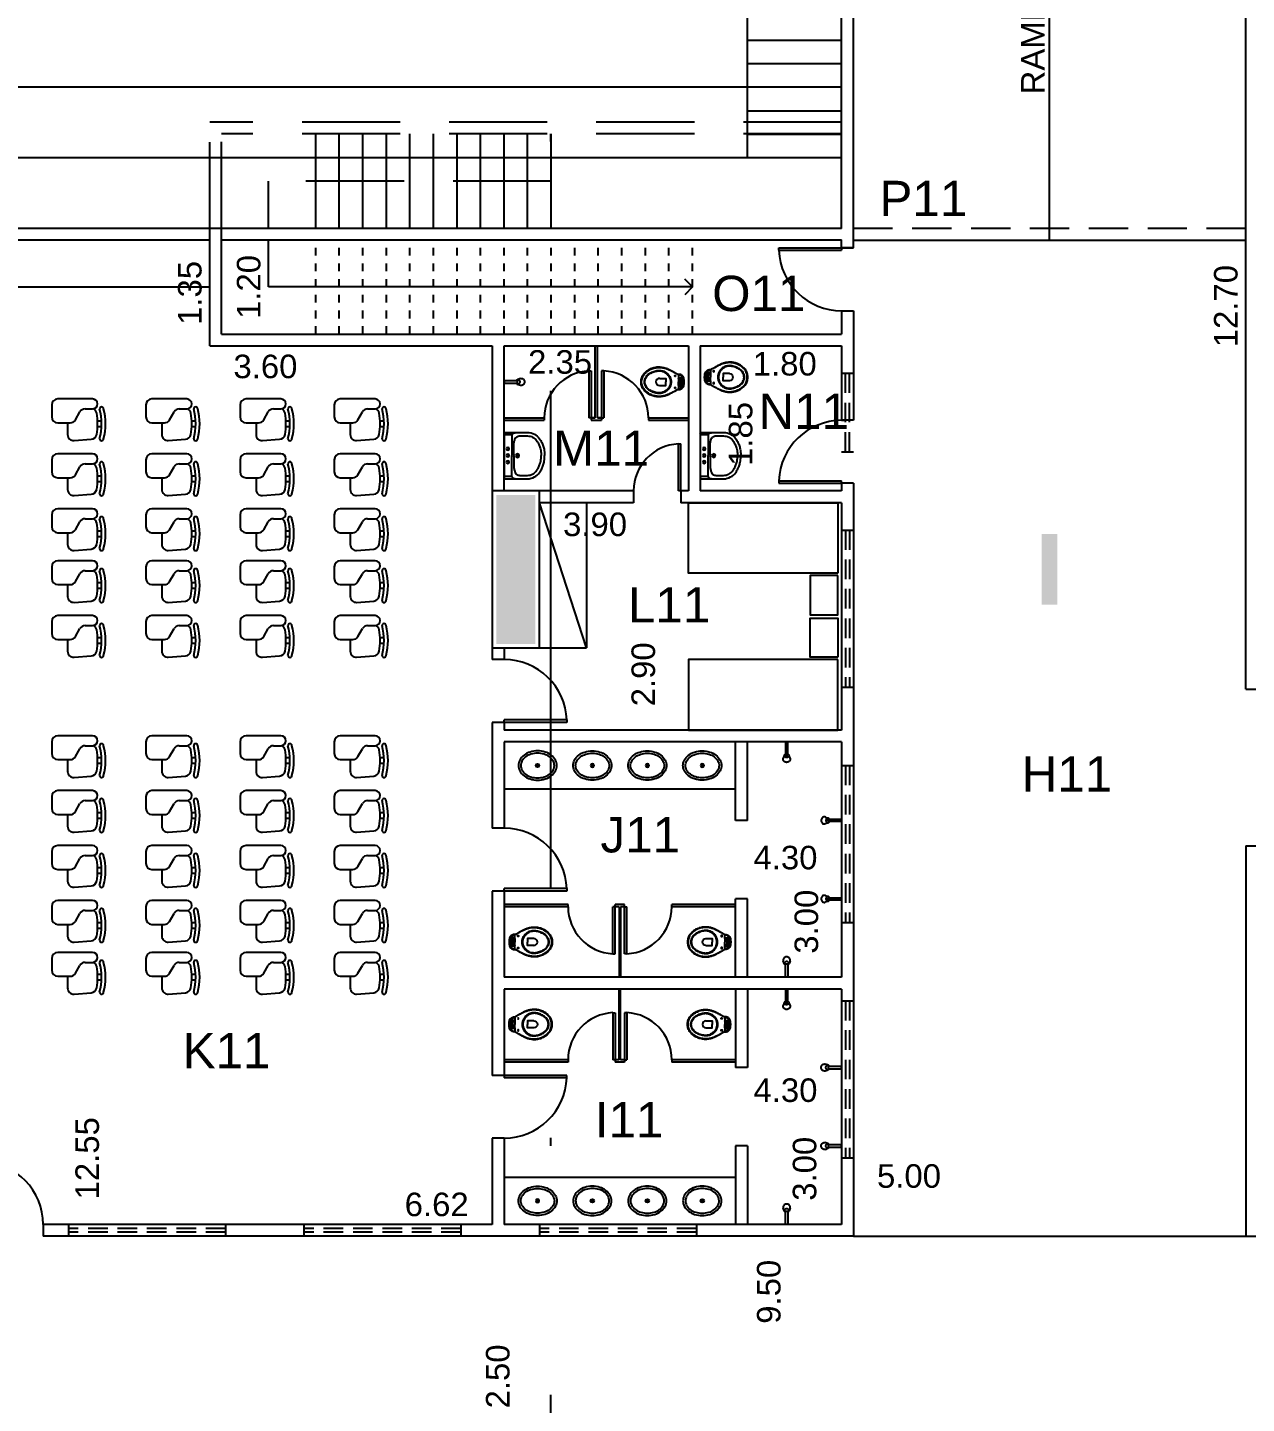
# Model space of a CAD drawing. Extents: x 652 to 872, y -56 to 210.
# Drawn here: x 764.84 to 780.37, y 81.9 to 99.44 of the extents above; entities that cross this region are included whole.
import ezdxf

# ---------------------------------------------------------------- set-up
doc = ezdxf.new("R2010")
doc.units = 0
doc.header["$LTSCALE"] = 2
doc.header["$PDMODE"] = 3
for name, pattern in [('DASHDOT2', [12.7, 6.35, -3.175, 0, -3.175]), ('HIDDEN', [0.375, 0.25, -0.125]), ('HIDDEN2', [4.7625, 3.175, -1.5875])]:
    doc.linetypes.add(name, pattern=pattern)
doc.layers.get('0').update_dxf_attribs({"linetype": 'CONTINUOUS'})
doc.layers.get('DEFPOINTS').update_dxf_attribs({"linetype": 'CONTINUOUS'})
for name, color, linetype in [('06', 6, 'CONTINUOUS'), ('ARQUIBANCADA-ARY', 2, 'CONTINUOUS'), ('DIVISÓRIAS-ARY', 2, 'CONTINUOUS'), ('ESQUADRIA-ALTA-ARY', 7, 'HIDDEN'), ('HACHURAS-ARY', 9, 'CONTINUOUS'), ('INDIC-CORTE-TBS', 4, 'DASHDOT2'), ('INDICAÇÕES-ARY', 2, 'CONTINUOUS'), ('L_DECA', 7, 'CONTINUOUS'), ('MOBILIÁRIO-ARY', 7, 'CONTINUOUS'), ('PAREDE-ALTA-ARY', 1, 'CONTINUOUS'), ('PAREDE-BAIXA-ARY', 2, 'CONTINUOUS'), ('PEÇAS-SANIT-ARY', 7, 'CONTINUOUS'), ('PILARES-PRINC-ARY', 5, 'CONTINUOUS'), ('PROJEÇÕES-VT-ARY', 7, 'HIDDEN'), ('RAMPA-INT-ARY', 7, 'CONTINUOUS'), ('TEXTO-PB-COR-ARY', 12, 'CONTINUOUS'), ('TEXTO-PB-COTAS-ARY', 12, 'CONTINUOUS')]:
    doc.layers.add(name, color=color, linetype=linetype)
doc.styles.add('ARIAL', font='arial.ttf', dxfattribs={"height": 0.5})
doc.styles.add('SEM_ESCALA', font='arial.ttf')
doc.styles.get("Standard").update_dxf_attribs({"font": 'ISOCP'})
doc.dimstyles.new('DIMTIC100-ARY', dxfattribs={"dimtxt": 0.3, "dimasz": 0.12, "dimexe": 0.1, "dimexo": 0.15, "dimgap": 0.1, "dimtad": 1, "dimjust": 1, "dimtoh": 1, "dimrnd": 0.01, "dimzin": 0, "dimdsep": 46, "dimtxsty": 'SEM_ESCALA', "dimblk1": 'NONE', "dimblk2": 'NONE', "dimsah": 1, "dimcen": -0.1, "dimdle": 0.06, "dimse1": 1, "dimse2": 1, "dimsd1": 1, "dimsd2": 1, "dimclrd": 1, "dimclre": 1, "dimclrt": 2, "dimadec": 0, "dimazin": 0, "dimtfac": 1, "dimtix": 1, "dimtmove": 2, "dimatfit": 3, "dimldrblk": 'NONE', "dimfxl": 1, "dimtolj": 1, "dimtzin": 0, "dimarcsym": 0})

# ---------------------------------------------------------------- blocks, each defined once
blk = doc.blocks.new('CHUVEIRO')
at = {"layer": 'PEÇAS-SANIT-ARY'}
for p, q in [((-0.029, 0.168), (-0.043, 0.208)), ((0.043, 0.207), (0.03, 0.175)), ((-0.015, 0.17), (0.015, 0.17)), ((-0.015, 0), (-0.015, 0.17)), ((0.015, 0), (-0.015, 0)), ((0.015, 0.17), (0.015, 0))]:
    blk.add_line(p, q, dxfattribs=at)
for points in [[(0.045, 0.22, 0.109452), (0.042, 0.235, 0.102376), (0.032, 0.248, 0.093737), (0.017, 0.257, 0.088426), (0, 0.26, 0.088426), (-0.017, 0.257, 0.093737), (-0.032, 0.248, 0.102376), (-0.042, 0.235, 0.109452), (-0.045, 0.22, 0.085068), (-0.043, 0.208, 0.102376)], [(0.015, 0.153, 0.061293), (0.021, 0.157, 0.104065), (0.028, 0.166, 0.115836), (0.03, 0.175, 0.115836), (0.028, 0.184, 0.104065), (0.021, 0.193, 0.09084), (0.012, 0.198, 0.083285), (0, 0.2, 0.083285), (-0.012, 0.198, 0.09084), (-0.021, 0.193, 0.104065), (-0.028, 0.184, 0.115836), (-0.03, 0.175, 0.115836), (-0.028, 0.166, 0.104065), (-0.021, 0.157, 0.061293), (-0.015, 0.153, 0.083285)], [(0.043, 0.207, 0.093692), (0.045, 0.22, 0.109452)]]:
    blk.add_lwpolyline(points, format="xyb", dxfattribs=at)
blk = doc.blocks.new('RAV10')
at = {"layer": 'L_DECA'}
blk.add_lwpolyline([(4.6, -12.9), (8.2, -12.9), (8.2, -12.9), (8.7, -13), (9.2, -13.2), (9.6, -13.5), (9.9, -14), (10.1, -14.3), (10.1, -14.3), (10.1, -14.3), (10.1, -14.3), (10.1, -14.3), (10.1, -14.3), (12.2, -18), (12.2, -18), (12.5, -18.6), (12.8, -19.1), (13.1, -19.6), (13.3, -20.1), (13.3, -20.1), (13.6, -20.6), (13.9, -21.1), (14.2, -21.5), (14.5, -22.1), (14.7, -22.6), (15, -23.1), (15.3, -23.6), (15.5, -24.1), (15.5, -24.1), (15.9, -24.8), (16.3, -25.6), (16.6, -26.3), (16.9, -27), (17.2, -27.8), (17.5, -28.6), (17.8, -29.4), (18, -30.2), (18, -30.2), (18.3, -31.4), (18.6, -32.6), (18.8, -33.9), (19, -35.2), (19.1, -36.4), (19.1, -37.7), (19.1, -39), (19, -40.3), (19, -40.3), (18.8, -41.6), (18.6, -42.9), (18.2, -44.2), (17.9, -45.5), (17.4, -46.8), (16.9, -48), (16.4, -49.3), (15.8, -50.4), (15.8, -50.4), (15.2, -51.4), (14.6, -52.3), (13.9, -53.1), (13.3, -53.9), (12.5, -54.8), (11.7, -55.5), (10.9, -56.3), (10.1, -57), (10.1, -57), (9, -57.8), (7.9, -58.5), (6.6, -59.1), (5.4, -59.6), (4.1, -60), (2.8, -60.3), (1.4, -60.4), (0, -60.5), (0, -60.5), (-1.4, -60.4), (-2.7, -60.3), (-4, -60), (-5.3, -59.6), (-6.6, -59.1), (-7.8, -58.5), (-9, -57.8), (-10.1, -57), (-10.1, -57), (-10.9, -56.3), (-11.7, -55.5), (-12.5, -54.8), (-13.2, -53.9), (-13.9, -53.1), (-14.5, -52.3), (-15.1, -51.4), (-15.7, -50.4), (-15.7, -50.4), (-16.3, -49.3), (-16.9, -48), (-17.4, -46.8), (-17.8, -45.5), (-18.2, -44.2), (-18.5, -42.9), (-18.7, -41.6), (-19, -40.3), (-19, -40.3), (-19, -39), (-19, -37.7), (-19, -36.4), (-18.9, -35.2), (-18.7, -33.9), (-18.5, -32.6), (-18.2, -31.4), (-17.9, -30.2), (-17.9, -30.2), (-17.7, -29.4), (-17.4, -28.6), (-17.1, -27.8), (-16.9, -27), (-16.6, -26.3), (-16.2, -25.6), (-15.8, -24.8), (-15.5, -24.1), (-15.5, -24.1), (-15.2, -23.6), (-15, -23.1), (-14.7, -22.6), (-14.4, -22.1), (-14.2, -21.5), (-13.9, -21.1), (-13.6, -20.6), (-13.3, -20.1), (-13.3, -20.1), (-13.1, -19.6), (-12.8, -19.1), (-12.4, -18.6), (-12.1, -18), (-10.1, -14.3), (-10.1, -14.3), (-10.1, -14.3), (-10.1, -14.3), (-10.1, -14.3), (-10.1, -14.3), (-9.8, -14), (-9.8, -14), (-9.6, -13.5), (-9.1, -13.2), (-8.6, -13), (-8.1, -12.9), (-4.5, -12.9)], dxfattribs=at)
at = {"layer": 'L_DECA', "color": 7}
for points in [[(10.1, -14.3), (10.1, -14.3), (10.1, -14.3), (10.1, -14.3), (10.1, -14.3), (10.1, -14.3), (9.6, -11.3), (9.6, -11.3), (9.3, -10.2), (8.9, -9.3), (8.3, -8.5), (7.7, -7.7), (6.9, -7), (6.1, -6.5), (5.1, -6.2), (4.1, -5.9), (4.1, -5.9), (3.6, -5.8), (3.1, -5.7), (2.6, -5.6), (2, -5.6), (1.5, -5.6), (1, -5.5), (0.5, -5.5), (0, -5.5), (0, -5.5), (-0.5, -5.5), (-1, -5.5), (-1.5, -5.6), (-2, -5.6), (-2.5, -5.6), (-3, -5.7), (-3.5, -5.8), (-4, -5.9), (-4, -5.9), (-5, -6.2), (-6, -6.5), (-6.9, -7), (-7.6, -7.7), (-8.2, -8.5), (-8.8, -9.3), (-9.3, -10.2), (-9.6, -11.3), (-10, -14.3), (-10, -14.3), (-10, -14.3), (-10, -14.3), (-10, -14.3), (-10.1, -14.3)], [(-4.5, -12.9), (0, -12.9)], [(4.6, -12.9), (0, -12.9)]]:
    blk.add_lwpolyline(points, dxfattribs=at)
at = {"layer": 'L_DECA', "color": 1}
for points in [[(-7.7, -9.4), (-8.1, -10.1), (-8.5, -10.8), (-8.6, -11.4), (-8.8, -12.2), (-8.8, -13.1)], [(-5.1, -12.9), (-5.1, -9.7), (-5.1, -7.8), (-5.1, -7.8), (-5.2, -7.6), (-5.3, -7.5), (-5.5, -7.4), (-5.9, -7.6), (-5.9, -7.6), (-6.4, -8), (-7.1, -8.6), (-7.7, -9.4)], [(5.1, -9.3), (5, -8.9), (4.6, -8.3), (3.9, -7.8), (3.1, -7.7), (0, -7.7), (-3.1, -7.7), (-3.1, -7.7), (-3.9, -7.8), (-4.5, -8.3), (-5, -8.9), (-5.1, -9.7)], [(4.6, -12.9), (4.6, -12.9), (4.2, -12.9), (3.9, -12.6), (3.6, -12.4), (3.6, -12), (3.6, -10.7), (3.6, -10.7), (3.6, -10.5), (3.6, -10.4), (3.7, -10.2), (3.9, -10.1), (3.9, -10.1), (3.9, -9.9), (3.9, -9.7), (3.8, -9.5), (3.6, -9.4), (0, -9.4), (-3.5, -9.4), (-3.5, -9.4), (-3.7, -9.5), (-3.9, -9.7), (-3.9, -9.9), (-3.8, -10.1), (-3.8, -10.1), (-3.6, -10.2), (-3.6, -10.4), (-3.5, -10.5), (-3.5, -10.7), (-3.5, -12), (-3.5, -12), (-3.6, -12.4), (-3.8, -12.6), (-4.1, -12.9), (-4.5, -12.9)], [(3.7, -10.3), (0, -10.3), (-3.6, -10.3)], [(5.1, -12.9), (5.1, -9.7), (5.1, -7.8), (5.1, -7.8), (5.2, -7.6), (5.3, -7.5), (5.5, -7.4), (5.9, -7.6), (5.9, -7.6), (6.4, -8), (7.1, -8.6), (7.7, -9.4)], [(7.7, -9.4), (8.1, -10.1), (8.5, -10.8), (8.6, -11.4), (8.8, -12.2), (8.8, -13.1)], [(12.2, -18), (13.3, -20.1), (13.3, -20.1), (13.6, -20.6), (13.8, -21.1), (14.1, -21.5), (14.3, -22.1), (14.5, -22.6), (14.7, -23.1), (15, -23.6), (15.2, -24.1), (15.2, -24.1), (15.5, -24.8), (15.9, -25.6), (16.2, -26.3), (16.6, -27.1), (16.9, -27.8), (17.1, -28.5), (17.4, -29.4), (17.6, -30.2), (17.6, -30.2), (17.9, -31.4), (18.1, -32.6), (18.3, -33.9), (18.5, -35.2), (18.5, -36.4), (18.5, -37.7), (18.5, -39), (18.4, -40.3), (18.4, -40.3), (18.2, -41.6), (17.9, -42.9), (17.6, -44.2), (17.2, -45.5), (16.7, -46.8), (16.2, -48), (15.6, -49.3), (15, -50.4), (15, -50.4), (14.4, -51.2), (13.9, -52), (13.3, -52.8), (12.8, -53.5), (12.2, -54.2), (11.5, -54.9), (10.9, -55.5), (10.1, -56.2), (10.1, -56.2), (9, -57.1), (7.9, -57.8), (6.6, -58.4), (5.4, -58.9), (4.1, -59.3), (2.8, -59.6), (1.4, -59.8), (0, -59.8), (0, -59.8), (-1.4, -59.8), (-2.7, -59.6), (-4.1, -59.3), (-5.3, -58.9), (-6.6, -58.4), (-7.8, -57.8), (-9, -57.1), (-10.1, -56.2), (-10.1, -56.2), (-10.8, -55.5), (-11.5, -54.9), (-12.1, -54.2), (-12.7, -53.5), (-13.3, -52.8), (-13.9, -52), (-14.4, -51.2), (-14.9, -50.4), (-14.9, -50.4), (-15.5, -49.3), (-16.1, -48), (-16.6, -46.8), (-17.1, -45.5), (-17.5, -44.2), (-17.9, -42.9), (-18.1, -41.6), (-18.3, -40.3), (-18.3, -40.3), (-18.4, -39.1), (-18.5, -37.7), (-18.5, -36.4), (-18.4, -35.2), (-18.2, -33.9), (-18, -32.6), (-17.8, -31.4), (-17.5, -30.2), (-17.5, -30.2), (-17.3, -29.4), (-17, -28.6), (-16.8, -27.8), (-16.5, -27.1), (-16.2, -26.3), (-15.8, -25.6), (-15.5, -24.8), (-15.2, -24.1), (-15.2, -24.1), (-15, -23.6), (-14.7, -23.1), (-14.5, -22.6), (-14.2, -22.1), (-14, -21.5), (-13.7, -21.1), (-13.5, -20.6), (-13.2, -20.1), (-12.1, -18)], [(-12.9, -30.2), (-12.9, -30.2), (-12.4, -29.3), (-11.9, -28.4), (-11.2, -27.7), (-10.6, -26.9), (-9.9, -26.2), (-9.2, -25.6), (-8.4, -25), (-7.5, -24.4), (-6.7, -23.9), (-5.8, -23.5), (-4.9, -23.1), (-3.9, -22.8), (-3, -22.6), (-2, -22.4), (-1, -22.3), (0, -22.2), (0, -22.2), (1, -22.3), (2, -22.4), (3, -22.6), (4, -22.8), (5, -23.1), (5.8, -23.5), (6.8, -23.9), (7.6, -24.4), (8.5, -25), (9.3, -25.6), (10, -26.2), (10.6, -26.9), (11.3, -27.7), (12, -28.4), (12.5, -29.3), (13, -30.2), (13, -30.2), (13.6, -31.3), (14, -32.6), (14.3, -33.8), (14.6, -35.1), (14.7, -36.4), (14.7, -37.7), (14.7, -39), (14.4, -40.3), (14.4, -40.3), (14.2, -41.6), (13.8, -42.9), (13.4, -44.2), (12.9, -45.5), (12.4, -46.8), (11.7, -48), (11.1, -49.3), (10.4, -50.4), (10.4, -50.4), (9.4, -51.7), (8.4, -52.8), (7.2, -53.8), (5.9, -54.6), (4.5, -55.2), (3.1, -55.8), (1.5, -56.1), (0, -56.2), (0, -56.2), (-1.5, -56.1), (-3.1, -55.8), (-4.4, -55.2), (-5.8, -54.6), (-7.1, -53.8), (-8.3, -52.8), (-9.3, -51.7), (-10.3, -50.4), (-10.3, -50.4), (-11, -49.3), (-11.7, -48), (-12.3, -46.8), (-12.8, -45.5), (-13.3, -44.2), (-13.7, -42.9), (-14.1, -41.6), (-14.4, -40.3), (-14.4, -40.3), (-14.6, -39), (-14.7, -37.7), (-14.6, -36.4), (-14.5, -35.1), (-14.2, -33.8), (-13.9, -32.6), (-13.5, -31.3), (-12.9, -30.2)], [(-12, -30.2), (-12, -30.2), (-11.5, -29.4), (-11, -28.6), (-10.4, -27.9), (-9.8, -27.2), (-9.1, -26.7), (-8.5, -26.1), (-7.7, -25.5), (-6.9, -25), (-6.1, -24.6), (-5.3, -24.2), (-4.5, -23.9), (-3.6, -23.6), (-2.8, -23.4), (-1.8, -23.2), (-0.9, -23.2), (0, -23.1), (0, -23.1), (0.9, -23.2), (1.9, -23.2), (2.8, -23.4), (3.6, -23.6), (4.5, -23.9), (5.4, -24.2), (6.2, -24.6), (7, -25), (7.7, -25.5), (8.5, -26.1), (9.2, -26.7), (9.8, -27.2), (10.4, -27.9), (11, -28.6), (11.5, -29.4), (12, -30.2), (12, -30.2), (12.7, -31.3), (13.2, -32.6), (13.6, -33.8), (13.9, -35), (14.1, -36.4), (14.1, -37.7), (14.1, -39), (13.9, -40.3), (13.9, -40.3), (13.6, -41.7), (13.2, -43), (12.8, -44.3), (12.3, -45.5), (11.7, -46.9), (11.1, -48.1), (10.4, -49.3), (9.6, -50.4), (9.6, -50.4), (8.8, -51.6), (7.8, -52.6), (6.7, -53.5), (5.5, -54.2), (4.2, -54.8), (2.8, -55.3), (1.5, -55.5), (0, -55.7), (0, -55.7), (-1.5, -55.5), (-2.8, -55.3), (-4.2, -54.8), (-5.4, -54.2), (-6.6, -53.5), (-7.7, -52.6), (-8.7, -51.6), (-9.6, -50.4), (-9.6, -50.4), (-10.3, -49.3), (-11, -48.1), (-11.7, -46.9), (-12.2, -45.5), (-12.7, -44.3), (-13.1, -43), (-13.5, -41.7), (-13.8, -40.3), (-13.8, -40.3), (-14, -39), (-14.1, -37.7), (-14, -36.4), (-13.9, -35), (-13.6, -33.8), (-13.2, -32.6), (-12.7, -31.3), (-12, -30.2)], [(-4.5, -37), (-4.5, -29), (0, -29)], [(4.6, -37), (4.6, -29), (0, -29)]]:
    blk.add_lwpolyline(points, dxfattribs=at)
for centre in [(-7.6, -17), (7.6, -17)]:
    blk.add_circle(centre, 0.672, dxfattribs=at)
blk.add_arc((0, -37), 4.56, 180, 0, dxfattribs=at)
blk = doc.blocks.new('CUB01')
at = {"layer": 'L_DECA'}
blk.add_lwpolyline([(-24.5, -18.7, 0.124977), (-22.8, -25.6, 0.105809), (-17.3, -31.9, 0.086634), (-9.6, -35.9, 0.076682), (0, -37.4, 0.076682), (9.6, -35.9, 0.086634), (17.3, -31.9, 0.105809), (22.8, -25.6, 0.124977), (24.5, -18.7, 0.124977), (22.8, -11.8, 0.105809), (17.3, -5.5, 0.086634), (9.6, -1.5, 0.076682), (0, 0, 0.076682), (-9.6, -1.5, 0.086634), (-17.3, -5.5, 0.105809), (-22.8, -11.8, 0.124977)], format="xyb", close=True, dxfattribs=at)
at = {"layer": 'L_DECA', "color": 1}
blk.add_lwpolyline([(0.1, -2.9, 0.074123), (-8.3, -4.1, 0.084852), (-15, -7.5, 0.106323), (-19.8, -12.9, 0.128843), (-21.3, -18.6, 0.128843), (-19.8, -24.4, 0.106323), (-15, -29.8, 0.084852), (-8.3, -33.1, 0.074123), (0.1, -34.4, 0.074123), (8.6, -33.1, 0.084852), (15.3, -29.8, 0.106323), (20, -24.4, 0.128843), (21.5, -18.6, 0.128843), (20, -12.9, 0.106323), (15.3, -7.5, 0.084852), (8.6, -4.1, 0.074123)], format="xyb", close=True, dxfattribs=at)
for radius in [2.25, 1.06]:
    blk.add_circle((0.1, -18.7), radius, dxfattribs=at)
blk = doc.blocks.new('DUO04')
at = {"layer": 'L_DECA'}
blk.add_line((-27.8, 0), (27.8, 0), dxfattribs=at)
at = {"layer": 'L_DECA', "color": 1}
for p, q in [((-26.5, -9.9), (-26.5, 0)), ((26.5, -9.9), (26.5, 0)), ((-26.5, -9.9), (0, -9.9)), ((26.5, -9.9), (0, -9.9))]:
    blk.add_line(p, q, dxfattribs=at)
at = {"layer": 'L_DECA', "color": 7}
for points in [[(-27.8, 0), (-27.8, 0), (-28.5, -0.1), (-29.1, -0.3), (-29.4, -0.8), (-29.5, -1.4), (-29.5, -23.9)], [(27.8, 0), (27.8, 0), (28.5, -0.1), (29.1, -0.3), (29.4, -0.8), (29.5, -1.4), (29.5, -23.9)], [(-29.5, -23.9), (-29.5, -29.7), (-29.5, -29.7), (-29.4, -32.1), (-28.9, -34.4), (-28.2, -36.5), (-27.2, -38.6), (-26.1, -40.5), (-24.7, -42.2), (-23.1, -43.8), (-21.3, -45.2), (-21.3, -45.2), (-20.2, -45.9), (-19.1, -46.6), (-18, -47.2), (-16.9, -47.9), (-15.7, -48.4), (-14.5, -49), (-13.3, -49.4), (-12.1, -49.9), (-10.8, -50.3), (-9.5, -50.5), (-8.2, -50.9), (-6.7, -51.1), (-4.8, -51.4), (-2.9, -51.5), (-1.4, -51.5), (0, -51.5)], [(29.5, -23.9), (29.5, -29.7), (29.5, -29.7), (29.4, -32.1), (28.9, -34.4), (28.2, -36.5), (27.2, -38.6), (26.1, -40.5), (24.7, -42.2), (23.1, -43.8), (21.3, -45.2), (21.3, -45.2), (20.2, -45.9), (19.1, -46.6), (18, -47.2), (16.9, -47.9), (15.7, -48.4), (14.5, -49), (13.3, -49.4), (12.1, -49.9), (10.8, -50.3), (9.5, -50.5), (8.2, -50.9), (6.7, -51.1), (4.8, -51.4), (2.9, -51.5), (1.4, -51.5), (0, -51.5)]]:
    blk.add_lwpolyline(points, dxfattribs=at)
at = {"layer": 'L_DECA', "color": 1}
for points in [[(-26.5, -9.9), (-26.9, -10), (-27.5, -10.1), (-28, -10.6), (-28.4, -11.2), (-28.7, -11.9), (-29, -12.7), (-29.2, -13.7), (-29.4, -15), (-29.5, -16.8)], [(0, -12.4), (0, -12.4), (-0.8, -12.4), (-1.4, -12.4), (-1.1, -12.4), (-1.8, -12.4), (-2.5, -12.4), (-3.3, -12.4), (-3.9, -12.4), (-4.7, -12.4), (-7.9, -12.4), (-8.6, -12.4), (-9.3, -12.4), (-10, -12.4), (-10.7, -12.4), (-11.4, -12.4), (-12, -12.4), (-12.7, -12.4), (-12.7, -12.4), (-13.7, -12.4), (-14.7, -12.5), (-15.8, -12.6), (-16.8, -12.8), (-17.8, -13), (-18.8, -13.2), (-19.8, -13.5), (-20.8, -13.7), (-20.8, -13.7), (-21.7, -14.1), (-22.6, -14.7), (-23.3, -15.4), (-23.9, -16.1), (-24.5, -17), (-24.8, -18), (-25.1, -19), (-25.2, -20), (-25.2, -20), (-25.2, -21.8), (-25.2, -23.1), (-25.2, -23.9)], [(0, -12.4), (0, -12.4), (0.8, -12.4), (1.4, -12.4), (1.1, -12.4), (1.8, -12.4), (2.5, -12.4), (3.3, -12.4), (3.9, -12.4), (4.7, -12.4), (7.9, -12.4), (8.6, -12.4), (9.3, -12.4), (10, -12.4), (10.7, -12.4), (11.4, -12.4), (12, -12.4), (12.7, -12.4), (12.7, -12.4), (13.7, -12.4), (14.7, -12.5), (15.8, -12.6), (16.8, -12.8), (17.8, -13), (18.8, -13.2), (19.8, -13.5), (20.8, -13.7), (20.8, -13.7), (21.7, -14.1), (22.6, -14.7), (23.3, -15.4), (23.9, -16.1), (24.5, -17), (24.8, -18), (25.1, -19), (25.2, -20), (25.2, -20), (25.2, -21.8), (25.2, -23.1), (25.2, -23.9)], [(26.5, -9.9), (26.9, -10), (27.5, -10.1), (28, -10.6), (28.4, -11.2), (28.7, -11.9), (29, -12.7), (29.2, -13.7), (29.4, -15), (29.5, -16.8)], [(-25.2, -23.9), (-25.2, -27.3), (-25.2, -29.6), (-25.2, -29.6), (-25, -31.4), (-24.8, -33.1), (-24.2, -34.8), (-23.5, -36.3), (-22.6, -37.8), (-21.6, -39.1), (-20.4, -40.4), (-19.1, -41.4), (-19.1, -41.4), (-18.1, -42.1), (-17.1, -42.7), (-16.2, -43.3), (-15.2, -43.9), (-14.1, -44.4), (-13, -44.8), (-11.9, -45.3), (-10.8, -45.7), (-9.7, -46.1), (-8.6, -46.4), (-6.7, -46.8), (-5.2, -47), (-3.3, -47.2), (-2.1, -47.2), (-1, -47.2), (0, -47.2)], [(25.2, -23.9), (25.2, -27.3), (25.2, -29.6), (25.2, -29.6), (25, -31.4), (24.8, -33.1), (24.2, -34.8), (23.5, -36.3), (22.6, -37.8), (21.6, -39.1), (20.4, -40.4), (19.1, -41.4), (19.1, -41.4), (18.1, -42.1), (17.1, -42.7), (16.2, -43.3), (15.2, -43.9), (14.1, -44.4), (13, -44.8), (11.9, -45.3), (10.8, -45.7), (9.7, -46.1), (8.6, -46.4), (6.7, -46.8), (5.2, -47), (3.3, -47.2), (2.1, -47.2), (1, -47.2), (0, -47.2)]]:
    blk.add_lwpolyline(points, dxfattribs=at)
for centre, radius in [((-8.5, -4.9), 1.75), ((0, -17), 2.25), ((0, -4.9), 1.75), ((0, -17), 0.981), ((8.5, -4.9), 1.75)]:
    blk.add_circle(centre, radius, dxfattribs=at)
blk = doc.blocks.new('12PCVC07')
at = {"color": 0, "linetype": 'ByBlock'}
for p, q in [((15.775724, 8.405378), (7.15405, 7.742172)), ((2.039549, 1.5), (4.034751, 1.5)), ((19.005813, -0.5), (19.005813, 5.414214)), ((4.034751, -1.5), (2.039549, -1.5)), ((15.142051, -2.011583), (12.869575, -5.988417)), ((24.005813, -0.5), (17.746781, -0.5)), ((27.005813, -9.5), (27.005813, -3.5)), ((10.264845, -7.5), (6.505813, -7.5)), ((6.505813, -12.5), (24.005813, -12.5))]:
    blk.add_line(p, q, dxfattribs=at)
for centre, radius, start, end in [((28.465356, 0), 28.465356, 164.723455, 195.276545), ((2.005813, 7.5), 1, 0, 180), ((30.465356, 0), 28.465356, 164.723455, 195.276545), ((7.384139, 4.751009), 3, 94.398705, 168.305486), ((16.005813, 5.414214), 3, 0, 94.398705), ((36.390556, 0), 32.390556, 170.476495, 189.523505), ((7.384139, -4.751009), 3, 191.694514, 247.184928), ((10.264845, -4.5), 3, 270, 330.255119), ((17.746781, -3.5), 3, 90, 150.255119), ((24.005813, -3.5), 3, 0, 90), ((2.005813, -7.5), 1, 180, 0), ((6.505813, -10), 2.5, 90, 270), ((24.005813, -9.5), 3, 270, 0)]:
    blk.add_arc(centre, radius, start, end, dxfattribs=at)
for tag, p, flags in [('ITEM', (1, -22), 3), ('ROOM_NUMBER', (0, -32), 1)]:
    blk.add_attdef(tag, p, '', height=6, dxfattribs=dict(at, flags=flags))
blk = doc.blocks.new('*D22')
at = {"layer": 'DEFPOINTS', "color": 0, "linetype": 'ByBlock', "ltscale": 0.5}
for p in [(775.36, 84.03), (774.537, 74.53), (775.36, 74.53)]:
    blk.add_point(p, dxfattribs=at)
at = {"color": 2, "linetype": 'ByBlock', "ltscale": 0.5, "insert": (774.284, 83.321), "char_height": 0.3, "attachment_point": 5, "rotation": 90, "style": 'SEM_ESCALA'}
blk.add_mtext('\\A1;9.50', dxfattribs=at)
blk = doc.blocks.new('_NONE')
at = {"color": 0, "linetype": 'ByBlock', "ltscale": 0.5}
blk.add_circle((0, 0), 0.25, dxfattribs=at)
blk = doc.blocks.new('*D25')
at = {"layer": 'DEFPOINTS', "color": 0, "linetype": 'ByBlock', "ltscale": 0.5}
for p in [(771.084, 84.03), (771.36, 84.03), (771.36, 81.53)]:
    blk.add_point(p, dxfattribs=at)
at = {"color": 2, "linetype": 'ByBlock', "ltscale": 0.5, "insert": (770.831, 82.242), "char_height": 0.3, "attachment_point": 5, "rotation": 90, "style": 'SEM_ESCALA'}
blk.add_mtext('\\A1;2.50', dxfattribs=at)
blk = doc.blocks.new('*D26')
at = {"layer": 'DEFPOINTS', "color": 0, "linetype": 'ByBlock', "ltscale": 0.5}
for p in [(780.36, 84.541), (775.36, 84.03), (780.36, 84.03)]:
    blk.add_point(p, dxfattribs=at)
at = {"color": 2, "linetype": 'ByBlock', "ltscale": 0.5, "insert": (776.069, 84.795), "char_height": 0.3, "attachment_point": 5, "style": 'SEM_ESCALA'}
blk.add_mtext('\\A1;5.00', dxfattribs=at)
blk = doc.blocks.new('*D33')
at = {"layer": 'DEFPOINTS', "color": 0, "linetype": 'ByBlock', "ltscale": 0.5}
for p in [(780.36, 96.727), (780.36, 84.03), (780.36, 84.03)]:
    blk.add_point(p, dxfattribs=at)
at = {"color": 2, "linetype": 'ByBlock', "ltscale": 0.5, "insert": (780.107, 95.886), "char_height": 0.3, "attachment_point": 5, "rotation": 90, "style": 'SEM_ESCALA'}
blk.add_mtext('\\A1;12.70', dxfattribs=at)
blk = doc.blocks.new('*D34')
at = {"layer": 'DEFPOINTS', "color": 0, "linetype": 'ByBlock', "ltscale": 0.5}
for p in [(767.91, 96.73), (768.51, 96.73), (768.51, 95.53)]:
    blk.add_point(p, dxfattribs=at)
at = {"color": 2, "linetype": 'ByBlock', "ltscale": 0.5, "insert": (767.657, 96.13), "char_height": 0.3, "attachment_point": 5, "rotation": 90, "style": 'SEM_ESCALA'}
blk.add_mtext('\\A1;1.20', dxfattribs=at)
blk = doc.blocks.new('*D35')
at = {"layer": 'DEFPOINTS', "color": 0, "linetype": 'ByBlock', "ltscale": 0.5}
for p in [(767.16, 95.38), (770.76, 95.38), (770.76, 94.862)]:
    blk.add_point(p, dxfattribs=at)
at = {"color": 2, "linetype": 'ByBlock', "ltscale": 0.5, "insert": (767.869, 95.115), "char_height": 0.3, "attachment_point": 5, "style": 'SEM_ESCALA'}
blk.add_mtext('\\A1;3.60', dxfattribs=at)
blk = doc.blocks.new('*D36')
at = {"layer": 'DEFPOINTS', "color": 0, "linetype": 'ByBlock', "ltscale": 0.5}
for p in [(770.91, 95.38), (773.26, 95.38), (773.26, 94.919)]:
    blk.add_point(p, dxfattribs=at)
at = {"color": 2, "linetype": 'ByBlock', "ltscale": 0.5, "insert": (771.623, 95.172), "char_height": 0.3, "attachment_point": 5, "style": 'SEM_ESCALA'}
blk.add_mtext('\\A1;2.35', dxfattribs=at)
blk = doc.blocks.new('*D37')
at = {"layer": 'DEFPOINTS', "color": 0, "linetype": 'ByBlock', "ltscale": 0.5}
for p in [(773.41, 95.38), (775.21, 95.38), (773.41, 94.896)]:
    blk.add_point(p, dxfattribs=at)
at = {"color": 2, "linetype": 'ByBlock', "ltscale": 0.5, "insert": (774.486, 95.149), "char_height": 0.3, "attachment_point": 5, "style": 'SEM_ESCALA'}
blk.add_mtext('\\A1;1.80', dxfattribs=at)
blk = doc.blocks.new('*D38')
at = {"layer": 'DEFPOINTS', "color": 0, "linetype": 'ByBlock', "ltscale": 0.5}
for p in [(773.41, 95.38), (774.178, 95.38), (773.41, 93.53)]:
    blk.add_point(p, dxfattribs=at)
at = {"color": 2, "linetype": 'ByBlock', "ltscale": 0.5, "insert": (773.925, 94.256), "char_height": 0.3, "attachment_point": 5, "rotation": 90, "style": 'SEM_ESCALA'}
blk.add_mtext('\\A1;1.85', dxfattribs=at)
blk = doc.blocks.new('*D39')
at = {"layer": 'DEFPOINTS', "color": 0, "linetype": 'ByBlock', "ltscale": 0.5}
for p in [(775.26, 92.849), (771.36, 91.53), (775.26, 91.53)]:
    blk.add_point(p, dxfattribs=at)
at = {"color": 2, "linetype": 'ByBlock', "ltscale": 0.5, "insert": (772.069, 93.102), "char_height": 0.3, "attachment_point": 5, "style": 'SEM_ESCALA'}
blk.add_mtext('\\A1;3.90', dxfattribs=at)
blk = doc.blocks.new('*D40')
at = {"layer": 'DEFPOINTS', "color": 0, "linetype": 'ByBlock', "ltscale": 0.5}
for p in [(772.939, 93.38), (775.21, 93.38), (775.21, 90.48)]:
    blk.add_point(p, dxfattribs=at)
at = {"color": 2, "linetype": 'ByBlock', "ltscale": 0.5, "insert": (772.685, 91.192), "char_height": 0.3, "attachment_point": 5, "rotation": 90, "style": 'SEM_ESCALA'}
blk.add_mtext('\\A1;2.90', dxfattribs=at)
blk = doc.blocks.new('*D41')
at = {"layer": 'DEFPOINTS', "color": 0, "linetype": 'ByBlock', "ltscale": 0.5}
for p in [(770.91, 90.33), (775.21, 90.33), (770.91, 88.6)]:
    blk.add_point(p, dxfattribs=at)
at = {"color": 2, "linetype": 'ByBlock', "ltscale": 0.5, "insert": (774.495, 88.854), "char_height": 0.3, "attachment_point": 5, "style": 'SEM_ESCALA'}
blk.add_mtext('\\A1;4.30', dxfattribs=at)
blk = doc.blocks.new('*D42')
at = {"layer": 'DEFPOINTS', "color": 0, "linetype": 'ByBlock', "ltscale": 0.5}
for p in [(775.016, 90.33), (775.21, 90.33), (775.21, 87.33)]:
    blk.add_point(p, dxfattribs=at)
at = {"color": 2, "linetype": 'ByBlock', "ltscale": 0.5, "insert": (774.763, 88.039), "char_height": 0.3, "attachment_point": 5, "rotation": 90, "style": 'SEM_ESCALA'}
blk.add_mtext('\\A1;3.00', dxfattribs=at)
blk = doc.blocks.new('*D43')
at = {"layer": 'DEFPOINTS', "color": 0, "linetype": 'ByBlock', "ltscale": 0.5}
for p in [(770.91, 85.636), (770.91, 85.03), (775.21, 85.03)]:
    blk.add_point(p, dxfattribs=at)
at = {"color": 2, "linetype": 'ByBlock', "ltscale": 0.5, "insert": (774.495, 85.889), "char_height": 0.3, "attachment_point": 5, "style": 'SEM_ESCALA'}
blk.add_mtext('\\A1;4.30', dxfattribs=at)
blk = doc.blocks.new('*D44')
at = {"layer": 'DEFPOINTS', "color": 0, "linetype": 'ByBlock', "ltscale": 0.5}
for p in [(774.994, 87.18), (775.21, 87.18), (775.21, 84.18)]:
    blk.add_point(p, dxfattribs=at)
at = {"color": 2, "linetype": 'ByBlock', "ltscale": 0.5, "insert": (774.74, 84.889), "char_height": 0.3, "attachment_point": 5, "rotation": 90, "style": 'SEM_ESCALA'}
blk.add_mtext('\\A1;3.00', dxfattribs=at)
blk = doc.blocks.new('*D45')
at = {"layer": 'DEFPOINTS', "color": 0, "linetype": 'ByBlock', "ltscale": 0.5}
for p in [(767.16, 96.727), (767.16, 96.727), (767.16, 95.38)]:
    blk.add_point(p, dxfattribs=at)
at = {"color": 2, "linetype": 'ByBlock', "ltscale": 0.5, "insert": (766.907, 96.054), "char_height": 0.3, "attachment_point": 5, "rotation": 90, "style": 'SEM_ESCALA'}
blk.add_mtext('\\A1;1.35', dxfattribs=at)
blk = doc.blocks.new('*D46')
at = {"layer": 'DEFPOINTS', "color": 0, "linetype": 'ByBlock', "ltscale": 0.5}
for p in [(765.036, 96.73), (765.853, 96.73), (765.036, 84.18)]:
    blk.add_point(p, dxfattribs=at)
at = {"color": 2, "linetype": 'ByBlock', "ltscale": 0.5, "insert": (765.6, 85.023), "char_height": 0.3, "attachment_point": 5, "rotation": 90, "style": 'SEM_ESCALA'}
blk.add_mtext('\\A1;12.55', dxfattribs=at)
blk = doc.blocks.new('*D47')
at = {"layer": 'DEFPOINTS', "color": 0, "linetype": 'ByBlock', "ltscale": 0.5}
for p in [(764.136, 84.18), (764.136, 84.18), (770.76, 84.18)]:
    blk.add_point(p, dxfattribs=at)
at = {"color": 2, "linetype": 'ByBlock', "ltscale": 0.5, "insert": (770.051, 84.433), "char_height": 0.3, "attachment_point": 5, "style": 'SEM_ESCALA'}
blk.add_mtext('\\A1;6.62', dxfattribs=at)

msp = doc.modelspace()

# ---------------------------------------------------------------- hatches: boundary and pattern name
at = {"layer": 'HACHURAS-ARY', "ltscale": 0.5}
for points in [[(771.31, 93.48), (770.81, 93.48), (770.81, 91.58), (771.31, 91.58)], [(777.96, 92.98), (777.76, 92.98), (777.76, 92.08), (777.96, 92.08)]]:
    msp.add_hatch(color=256, dxfattribs=at).paths.add_polyline_path(points)

# ---------------------------------------------------------------- linework, layer by layer
at = {"layer": '06', "ltscale": 0.5}
for q in [(773.211, 96.229), (773.211, 96.031)]:
    msp.add_line((773.31, 96.13), q, dxfattribs=at)
at = {"layer": 'ARQUIBANCADA-ARY'}
for p, q in [((774.01, 97.777), (774.01, 102.277)), ((774.01, 99.277), (775.21, 99.277)), ((774.01, 98.977), (775.21, 98.977)), ((775.21, 98.677), (764.072, 98.677)), ((774.01, 98.377), (775.21, 98.377)), ((774.01, 98.077), (775.21, 98.077)), ((775.21, 97.777), (763.699, 97.777))]:
    msp.add_line(p, q, dxfattribs=at)
at = {"layer": 'ARQUIBANCADA-ARY', "linetype": 'HIDDEN'}
msp.add_line((780.36, 96.877), (775.36, 96.877), dxfattribs=at)
at = {"layer": 'DIVISÓRIAS-ARY'}
for p, q in [((774.411, 96.597), (774.411, 96.627)), ((774.411, 96.627), (775.21, 96.627)), ((774.411, 96.597), (775.21, 96.597)), ((775.21, 96.627), (775.21, 96.597)), ((772.07, 94.46), (772.07, 95.38)), ((772.1, 94.46), (772.1, 95.38)), ((771.99, 95.059), (772.02, 95.059)), ((771.99, 95.059), (771.99, 94.46)), ((772.02, 95.059), (772.02, 94.43)), ((772.18, 95.059), (772.15, 95.059)), ((772.15, 95.059), (772.15, 94.43)), ((772.18, 95.059), (772.18, 94.46)), ((770.91, 94.46), (771.42, 94.46)), ((770.91, 94.43), (771.42, 94.43)), ((771.42, 94.46), (771.42, 94.43)), ((772.02, 94.46), (771.99, 94.46)), ((772.07, 94.46), (772.02, 94.46)), ((772.02, 94.46), (772.07, 94.46)), ((772.02, 94.43), (772.15, 94.43)), ((772.1, 94.46), (772.15, 94.46)), ((772.15, 94.46), (772.1, 94.46)), ((772.15, 94.46), (772.18, 94.46)), ((772.75, 94.46), (772.75, 94.43)), ((772.75, 94.46), (773.26, 94.46)), ((772.75, 94.43), (773.26, 94.43)), ((775.21, 94.43), (775.24, 94.43)), ((773.13, 93.53), (773.13, 94.129)), ((773.13, 94.129), (773.16, 94.129)), ((773.16, 93.53), (773.16, 94.129)), ((773.16, 93.53), (773.13, 93.53)), ((774.411, 93.66), (774.411, 93.63)), ((774.411, 93.66), (775.21, 93.66)), ((774.411, 93.63), (775.21, 93.63)), ((775.21, 93.63), (775.21, 93.66)), ((771.71, 90.61), (770.91, 90.61)), ((770.91, 90.58), (770.91, 90.61)), ((771.71, 90.58), (770.91, 90.58)), ((771.71, 90.61), (771.71, 90.58)), ((771.71, 88.46), (770.91, 88.46)), ((770.91, 88.43), (770.91, 88.46)), ((771.71, 88.43), (770.91, 88.43)), ((771.71, 88.46), (771.71, 88.43)), ((771.725, 88.26), (770.91, 88.26)), ((771.725, 88.23), (770.91, 88.23)), ((771.725, 88.23), (771.725, 88.26)), ((772.295, 87.631), (772.295, 88.23)), ((772.325, 88.23), (772.295, 88.23)), ((772.445, 88.26), (772.325, 88.26)), ((772.325, 87.631), (772.325, 88.26)), ((772.375, 88.23), (772.325, 88.23)), ((772.375, 88.23), (772.375, 87.33)), ((772.445, 88.23), (772.395, 88.23)), ((772.395, 88.23), (772.395, 87.33)), ((772.445, 87.631), (772.445, 88.26)), ((772.445, 88.23), (772.475, 88.23)), ((772.475, 87.631), (772.475, 88.23)), ((773.86, 88.26), (773.045, 88.26)), ((773.045, 88.23), (773.045, 88.26)), ((773.86, 88.23), (773.045, 88.23)), ((772.295, 87.631), (772.325, 87.631)), ((772.475, 87.631), (772.445, 87.631)), ((772.375, 86.28), (772.375, 87.18)), ((772.395, 86.28), (772.395, 87.18)), ((772.295, 86.879), (772.325, 86.879)), ((772.295, 86.879), (772.295, 86.28)), ((772.325, 86.879), (772.325, 86.25)), ((772.445, 86.879), (772.445, 86.25)), ((772.475, 86.879), (772.445, 86.879)), ((772.475, 86.879), (772.475, 86.28)), ((771.725, 86.28), (770.91, 86.28)), ((771.725, 86.25), (770.91, 86.25)), ((771.725, 86.28), (771.725, 86.25)), ((772.325, 86.28), (772.295, 86.28)), ((772.375, 86.28), (772.325, 86.28)), ((772.445, 86.25), (772.325, 86.25)), ((772.445, 86.28), (772.395, 86.28)), ((772.445, 86.28), (772.475, 86.28)), ((773.86, 86.28), (773.045, 86.28)), ((773.045, 86.28), (773.045, 86.25)), ((773.86, 86.25), (773.045, 86.25)), ((771.71, 86.08), (770.91, 86.08)), ((770.91, 86.08), (770.91, 86.05)), ((771.71, 86.05), (770.91, 86.05)), ((771.71, 86.05), (771.71, 86.08))]:
    msp.add_line(p, q, dxfattribs=at)
at = {"layer": 'DIVISÓRIAS-ARY', "color": 7, "ltscale": 0.5}
for centre, radius, start, end in [((775.21, 96.627), 0.8, 182.1491, 270), ((772.02, 94.46), 0.6, 92.866, 180), ((772.15, 94.46), 0.6, 0, 87.134), ((775.21, 93.63), 0.8, 90, 177.8509), ((772.325, 88.23), 0.6, 180, 267.134), ((772.445, 88.23), 0.6, 272.866, 0), ((772.325, 86.28), 0.6, 92.866, 180), ((772.445, 86.28), 0.6, 0, 87.134)]:
    msp.add_arc(centre, radius, start, end, dxfattribs=at)
at = {"layer": 'ESQUADRIA-ALTA-ARY', "ltscale": 0.5}
for p, q in [((775.21, 95.03), (775.36, 95.03)), ((775.26, 94.03), (775.26, 95.03)), ((775.31, 94.03), (775.31, 95.03)), ((775.21, 94.03), (775.36, 94.03)), ((775.21, 93.03), (775.36, 93.03)), ((775.26, 93.03), (775.26, 91.03)), ((775.31, 93.03), (775.31, 91.03)), ((775.21, 91.03), (775.36, 91.03)), ((775.21, 90.03), (775.36, 90.03)), ((775.26, 90.03), (775.26, 88.03)), ((775.31, 90.03), (775.31, 88.03)), ((775.21, 88.03), (775.36, 88.03)), ((775.21, 87.03), (775.36, 87.03)), ((775.26, 87.03), (775.26, 85.03)), ((775.31, 87.03), (775.31, 85.03)), ((775.21, 85.03), (775.36, 85.03)), ((765.36, 84.18), (765.36, 84.03)), ((767.36, 84.13), (765.36, 84.13)), ((767.36, 84.08), (765.36, 84.08)), ((767.36, 84.18), (767.36, 84.03)), ((768.36, 84.18), (768.36, 84.03)), ((770.36, 84.13), (768.36, 84.13)), ((770.36, 84.08), (768.36, 84.08)), ((770.36, 84.18), (770.36, 84.03)), ((770.36, 84.18), (770.36, 84.03)), ((771.36, 84.18), (771.36, 84.03)), ((773.36, 84.13), (771.36, 84.13)), ((773.36, 84.08), (771.36, 84.08)), ((773.36, 84.18), (773.36, 84.03))]:
    msp.add_line(p, q, dxfattribs=at)
at = {"layer": 'INDIC-CORTE-TBS', "ltscale": 0.5}
msp.add_line((771.504, 62.858), (771.504, 210.116), dxfattribs=at)
at = {"layer": 'INDICAÇÕES-ARY', "ltscale": 0.5}
for p, q in [((767.91, 96.13), (767.91, 96.73)), ((773.31, 96.13), (767.91, 96.13))]:
    msp.add_line(p, q, dxfattribs=at)
at = {"layer": 'MOBILIÁRIO-ARY', "ltscale": 0.5}
for p, q in [((771.96, 91.53), (771.36, 93.38)), ((771.96, 93.38), (771.96, 91.53)), ((771.36, 91.53), (771.96, 91.53))]:
    msp.add_line(p, q, dxfattribs=at)
at = {"layer": 'MOBILIÁRIO-ARY'}
for points in [[(775.16, 92.48), (773.26, 92.48), (773.26, 93.38), (775.16, 93.38)], [(775.16, 92.45), (774.81, 92.45), (774.81, 91.95), (775.16, 91.95)], [(775.16, 91.41), (774.81, 91.41), (774.81, 91.91), (775.16, 91.91)], [(775.16, 91.38), (773.26, 91.38), (773.26, 90.48), (775.16, 90.48)]]:
    msp.add_lwpolyline(points, close=True, dxfattribs=at)
at = {"layer": 'PAREDE-ALTA-ARY'}
for p, q in [((775.21, 96.877), (775.21, 102.277)), ((775.36, 96.627), (775.36, 102.277)), ((780.36, 91.004), (780.36, 102.277)), ((762.246, 96.88), (775.21, 96.88)), ((762.346, 96.73), (767.16, 96.73)), ((767.16, 95.38), (767.16, 96.73)), ((767.31, 96.73), (775.21, 96.73)), ((767.31, 95.53), (767.31, 96.73)), ((775.21, 96.63), (775.21, 96.73)), ((775.21, 96.627), (775.21, 96.727)), ((775.21, 96.63), (775.36, 96.63)), ((775.36, 96.627), (775.21, 96.627)), ((775.21, 95.827), (775.21, 95.53)), ((775.21, 95.827), (775.36, 95.827)), ((775.36, 95.827), (775.36, 94.43)), ((767.31, 95.53), (775.21, 95.53)), ((767.16, 95.38), (770.76, 95.38)), ((770.76, 95.38), (770.76, 93.53)), ((770.91, 93.53), (770.91, 95.38)), ((770.91, 95.38), (773.26, 95.38)), ((773.26, 95.38), (773.26, 93.53)), ((773.41, 95.38), (773.41, 93.53)), ((773.41, 95.38), (775.21, 95.38)), ((775.21, 95.38), (775.21, 94.43)), ((775.36, 94.43), (775.21, 94.43)), ((772.56, 93.53), (771.36, 93.53)), ((772.56, 93.53), (772.56, 93.38)), ((773.16, 93.53), (773.16, 93.38)), ((773.26, 93.53), (773.16, 93.53)), ((775.21, 93.53), (773.41, 93.53)), ((775.36, 93.63), (775.21, 93.63)), ((775.21, 93.63), (775.21, 93.53)), ((775.36, 93.63), (775.36, 84.03)), ((772.56, 93.38), (771.36, 93.38)), ((775.21, 93.38), (773.16, 93.38)), ((775.21, 93.38), (775.21, 90.48)), ((770.76, 91.53), (770.76, 91.38)), ((770.91, 91.53), (770.91, 91.38)), ((770.91, 91.38), (770.76, 91.38)), ((770.91, 90.58), (770.76, 90.58)), ((770.76, 90.58), (770.76, 89.23)), ((770.91, 90.58), (770.91, 90.48)), ((775.21, 90.48), (770.91, 90.48)), ((775.21, 90.33), (770.91, 90.33)), ((770.91, 90.33), (770.91, 89.23)), ((775.21, 90.33), (775.21, 87.33)), ((770.91, 89.23), (770.76, 89.23)), ((780.36, 89.004), (780.36, 84.03)), ((770.76, 88.43), (770.76, 86.08)), ((770.91, 88.43), (770.76, 88.43)), ((770.91, 88.43), (770.91, 87.33)), ((775.21, 87.33), (770.91, 87.33)), ((775.21, 87.18), (770.91, 87.18)), ((770.91, 87.18), (770.91, 86.08)), ((775.21, 87.18), (775.21, 84.18)), ((770.91, 86.08), (770.76, 86.08)), ((770.76, 85.28), (770.76, 84.18)), ((770.91, 85.28), (770.76, 85.28)), ((770.91, 85.28), (770.91, 84.18)), ((770.76, 84.18), (765.036, 84.18)), ((765.036, 84.18), (765.036, 84.03)), ((775.36, 84.03), (765.036, 84.03)), ((775.21, 84.18), (770.91, 84.18)), ((780.36, 84.03), (791.685, 84.03))]:
    msp.add_line(p, q, dxfattribs=at)
at = {"layer": 'PAREDE-ALTA-ARY', "ltscale": 0.5}
for p, q in [((780.36, 91.004), (780.51, 91.004)), ((780.36, 89.004), (780.51, 89.004))]:
    msp.add_line(p, q, dxfattribs=at)
at = {"layer": 'PAREDE-BAIXA-ARY'}
for p, q in [((773.86, 89.33), (773.86, 90.33)), ((774.01, 89.33), (774.01, 90.33)), ((774.01, 89.33), (773.86, 89.33)), ((774.01, 88.33), (773.86, 88.33)), ((773.86, 87.33), (773.86, 88.33)), ((774.01, 87.33), (774.01, 88.33)), ((773.86, 87.18), (773.86, 86.18)), ((774.01, 87.18), (774.01, 86.18)), ((774.01, 86.18), (773.86, 86.18)), ((774.01, 85.18), (773.86, 85.18)), ((773.86, 85.18), (773.86, 84.18)), ((774.01, 85.18), (774.01, 84.18))]:
    msp.add_line(p, q, dxfattribs=at)
at = {"layer": 'PEÇAS-SANIT-ARY'}
for p, q in [((762.097, 96.13), (767.16, 96.13)), ((773.86, 89.73), (770.91, 89.73)), ((773.86, 84.78), (770.91, 84.78))]:
    msp.add_line(p, q, dxfattribs=at)
at = {"layer": 'PEÇAS-SANIT-ARY', "ltscale": 0.5}
msp.add_line((775.36, 84.03), (780.36, 84.03), dxfattribs=at)
for centre, radius, start, end in [((773.16, 93.53), 0.6, 92.866, 180), ((770.91, 90.58), 0.8, 2.1491, 90), ((770.91, 88.43), 0.8, 2.1491, 90), ((770.91, 86.08), 0.8, 270, 357.8509), ((764.236, 84.18), 0.8, 360, 87.8509)]:
    msp.add_arc(centre, radius, start, end, dxfattribs=at)
at = {"layer": 'PILARES-PRINC-ARY'}
msp.add_lwpolyline([(770.76, 91.53), (771.36, 91.53), (771.36, 93.53), (770.76, 93.53)], close=True, dxfattribs=at)
at = {"layer": 'PROJEÇÕES-VT-ARY', "ltscale": 2.5}
for p, q in [((767.16, 96.727), (767.16, 98.23)), ((775.21, 98.23), (767.16, 98.23)), ((767.31, 96.73), (767.31, 98.08)), ((775.21, 98.08), (767.31, 98.08)), ((768.51, 96.88), (768.51, 98.08)), ((768.81, 96.88), (768.81, 98.08)), ((769.11, 96.88), (769.11, 98.08)), ((769.41, 96.88), (769.41, 98.08)), ((769.71, 96.88), (769.71, 98.08)), ((770.01, 96.88), (770.01, 98.08)), ((770.31, 96.88), (770.31, 98.08)), ((770.61, 96.88), (770.61, 98.08)), ((770.91, 96.88), (770.91, 98.08)), ((771.21, 96.88), (771.21, 98.08)), ((771.51, 96.88), (771.51, 98.08)), ((767.91, 96.877), (767.91, 97.48)), ((771.51, 97.48), (767.91, 97.48))]:
    msp.add_line(p, q, dxfattribs=at)
at = {"layer": 'RAMPA-INT-ARY'}
for p, q in [((777.86, 96.727), (777.86, 102.104)), ((775.36, 96.727), (780.36, 96.727))]:
    msp.add_line(p, q, dxfattribs=at)
at = {"layer": 'RAMPA-INT-ARY', "linetype": 'HIDDEN2', "ltscale": 0.01}
for p, q in [((768.51, 95.53), (768.51, 96.73)), ((768.81, 95.53), (768.81, 96.73)), ((769.11, 95.53), (769.11, 96.73)), ((769.41, 95.53), (769.41, 96.73)), ((769.71, 95.53), (769.71, 96.73)), ((770.01, 95.53), (770.01, 96.73)), ((770.31, 95.53), (770.31, 96.73)), ((770.61, 95.53), (770.61, 96.73)), ((770.91, 95.53), (770.91, 96.73)), ((771.21, 95.53), (771.21, 96.73)), ((771.51, 95.53), (771.51, 96.73)), ((771.81, 95.53), (771.81, 96.73)), ((772.11, 95.53), (772.11, 96.73)), ((772.41, 95.53), (772.41, 96.73)), ((772.71, 95.53), (772.71, 96.73)), ((773.01, 95.53), (773.01, 96.73)), ((773.31, 95.53), (773.31, 96.73))]:
    msp.add_line(p, q, dxfattribs=at)

# ---------------------------------------------------------------- block references
at = {"layer": 'MOBILIÁRIO-ARY', "ltscale": 0.5, "xscale": 0.0254, "yscale": 0.0254, "zscale": 0.0254, "rotation": 180.0000000000478}
for p in [(765.832, 94.385), (767.032, 94.385), (768.232, 94.385), (769.432, 94.385), (765.832, 93.685), (767.032, 93.685), (768.232, 93.685), (769.432, 93.685), (765.832, 92.985), (767.032, 92.985), (768.232, 92.985), (769.432, 92.985), (765.832, 92.323), (767.032, 92.323), (768.232, 92.323), (769.432, 92.323), (765.832, 91.623), (767.032, 91.623), (768.232, 91.623), (769.432, 91.623), (765.832, 90.092), (767.032, 90.092), (768.232, 90.092), (769.432, 90.092), (765.832, 89.392), (767.032, 89.392), (768.232, 89.392), (769.432, 89.392), (765.832, 88.692), (767.032, 88.692), (768.232, 88.692), (769.432, 88.692), (765.832, 87.992), (767.032, 87.992), (768.232, 87.992), (769.432, 87.992), (765.832, 87.33), (767.032, 87.33), (768.232, 87.33), (769.432, 87.33)]:
    msp.add_blockref('12PCVC07', p, dxfattribs=at)
at = {"layer": 'PEÇAS-SANIT-ARY', "ltscale": 0.5, "yscale": 0.01, "zscale": 0.01}
for name, p, xscale, rotation in [('RAV10', (773.26, 94.92), 0.01, 270), ('RAV10', (773.41, 94.98), -0.01, 90), ('DUO04', (770.91, 93.98), -0.01, 90), ('DUO04', (773.41, 93.98), -0.01, 90), ('RAV10', (770.918, 87.78), 0.01, 90), ('RAV10', (773.852, 87.78), -0.01, 270), ('RAV10', (770.918, 86.73), -0.01, 90), ('RAV10', (773.852, 86.73), 0.01, 270)]:
    msp.add_blockref(name, p, dxfattribs=dict(at, xscale=xscale, rotation=rotation))
at = {"layer": 'PEÇAS-SANIT-ARY', "ltscale": 0.5, "xscale": -1}
for p, rotation in [((770.91, 94.92), 270), ((774.51, 90.33), 180), ((774.51, 87.18), 180), ((775.21, 86.18), 90), ((775.21, 85.18), 90)]:
    msp.add_blockref('CHUVEIRO', p, dxfattribs=dict(at, rotation=rotation))
at = {"layer": 'PEÇAS-SANIT-ARY', "yscale": 0.01, "zscale": 0.01, "rotation": 180}
for p, xscale in [((771.337, 89.843), 0.01), ((772.034, 89.843), -0.01), ((772.734, 89.843), -0.01), ((773.434, 89.843), -0.01)]:
    msp.add_blockref('CUB01', p, dxfattribs=dict(at, xscale=xscale))
at = {"layer": 'PEÇAS-SANIT-ARY', "ltscale": 0.5, "rotation": 90}
for p in [(775.21, 89.33), (775.21, 88.33)]:
    msp.add_blockref('CHUVEIRO', p, dxfattribs=at)
at = {"layer": 'PEÇAS-SANIT-ARY', "ltscale": 0.5}
for p in [(774.51, 87.33), (774.51, 84.18)]:
    msp.add_blockref('CHUVEIRO', p, dxfattribs=at)
at = {"layer": 'PEÇAS-SANIT-ARY', "yscale": 0.01, "zscale": 0.01}
for p, xscale in [((771.337, 84.667), -0.01), ((772.034, 84.667), 0.01), ((772.734, 84.667), 0.01), ((773.434, 84.667), 0.01)]:
    msp.add_blockref('CUB01', p, dxfattribs=dict(at, xscale=xscale))

# ---------------------------------------------------------------- texts
at = {"layer": 'TEXTO-PB-COR-ARY', "style": 'ARIAL'}
msp.add_text('RAMPA', height=0.3, rotation=90, dxfattribs=at).set_placement((777.797, 98.585))
for s, p in [('P11', (775.693, 97.033)), ('O11', (773.561, 95.823)), ('N11', (774.151, 94.321)), ('M11', (771.534, 93.85)), ('L11', (772.488, 91.853)), ('H11', (777.505, 89.697)), ('J11', (772.138, 88.922)), ('K11', (766.815, 86.17)), ('I11', (772.067, 85.29))]:
    msp.add_text(s, height=0.45, dxfattribs=at).set_placement(p)

# ---------------------------------------------------------------- dimensions: what is measured, and where the dimension line sits
at = {"layer": 'TEXTO-PB-COTAS-ARY', "ltscale": 0.5}
for base, p1, p2, picture, middle in [((765.853, 96.73), (765.036, 84.18), (765.036, 96.73), '*D46', (765.6, 85.023)), ((767.16, 96.727), (767.16, 95.38), (767.16, 96.727), '*D45', (766.907, 96.054)), ((767.91, 96.73), (768.51, 95.53), (768.51, 96.73), '*D34', (767.657, 96.13)), ((780.36, 84.03), (780.36, 96.727), (780.36, 84.03), '*D33', (780.107, 95.886)), ((774.178, 95.38), (773.41, 93.53), (773.41, 95.38), '*D38', (773.925, 94.256)), ((772.939, 93.38), (775.21, 90.48), (775.21, 93.38), '*D40', (772.685, 91.192)), ((775.016, 90.33), (775.21, 87.33), (775.21, 90.33), '*D42', (774.763, 88.039)), ((774.994, 87.18), (775.21, 84.18), (775.21, 87.18), '*D44', (774.74, 84.889)), ((771.084, 84.03), (771.36, 81.53), (771.36, 84.03), '*D25', (770.831, 82.242)), ((774.537, 74.53), (775.36, 84.03), (775.36, 74.53), '*D22', (774.284, 83.321))]:
    dim = msp.add_linear_dim(base=base, p1=p1, p2=p2, angle=90, dimstyle='DIMTIC100-ARY', dxfattribs=at)
    dim.commit()
    dim.dimension.update_dxf_attribs({"geometry": picture, "text_midpoint": middle})
for base, p1, p2, picture, middle in [((770.76, 94.862), (767.16, 95.38), (770.76, 95.38), '*D35', (767.869, 95.115)), ((773.26, 94.919), (770.91, 95.38), (773.26, 95.38), '*D36', (771.623, 95.172)), ((773.41, 94.896), (775.21, 95.38), (773.41, 95.38), '*D37', (774.486, 95.149)), ((775.26, 92.849), (771.36, 91.53), (775.26, 91.53), '*D39', (772.069, 93.102)), ((770.91, 88.6), (775.21, 90.33), (770.91, 90.33), '*D41', (774.495, 88.854)), ((770.91, 85.636), (775.21, 85.03), (770.91, 85.03), '*D43', (774.495, 85.889)), ((780.36, 84.541), (775.36, 84.03), (780.36, 84.03), '*D26', (776.069, 84.795)), ((764.136, 84.18), (770.76, 84.18), (764.136, 84.18), '*D47', (770.051, 84.433))]:
    dim = msp.add_linear_dim(base=base, p1=p1, p2=p2, dimstyle='DIMTIC100-ARY', dxfattribs=at)
    dim.commit()
    dim.dimension.update_dxf_attribs({"geometry": picture, "text_midpoint": middle})

doc.saveas('drawing.dxf')
